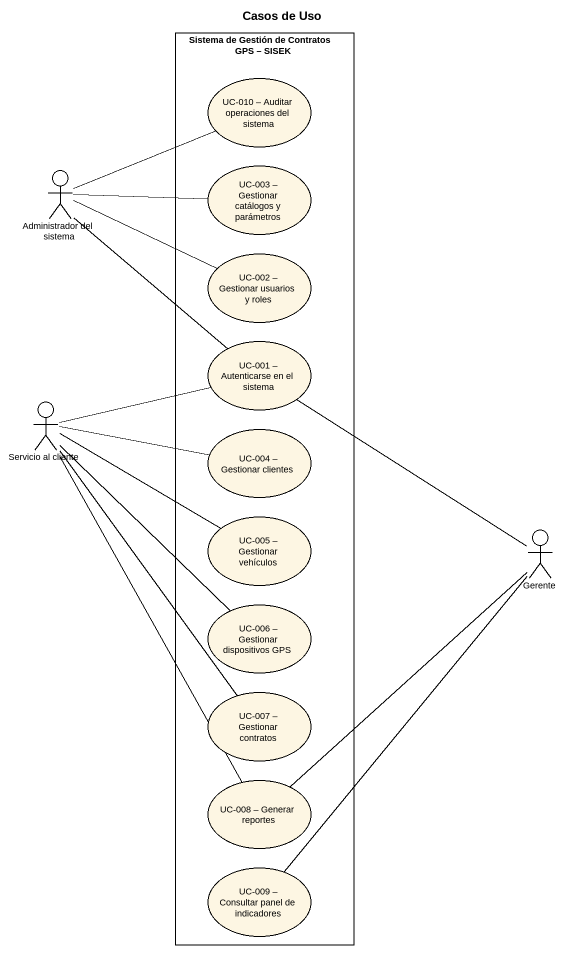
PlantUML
@startuml
title Casos de Uso
rectangle "Sistema de Gestión de Contratos GPS – SISEK" as Sistema_de_Gestión_de {
  usecase "UC-010 – Auditar operaciones del sistema" as UC_010_Auditar_operaciones
  usecase "UC-003 – Gestionar catálogos y parámetros" as UC_003_Gestionar_catálogos
  usecase "UC-002 – Gestionar usuarios y roles" as UC_002_Gestionar_usuarios_y
  usecase "UC-001 – Autenticarse en el sistema" as UC_001_Autenticarse_en_el
  usecase "UC-004 – Gestionar clientes" as UC_004_Gestionar_clientes
  usecase "UC-005 – Gestionar vehículos" as UC_005_Gestionar_vehículos
  usecase "UC-006 – Gestionar dispositivos GPS" as UC_006_Gestionar
  usecase "UC-007 – Gestionar contratos" as UC_007_Gestionar_contratos
  usecase "UC-008 – Generar reportes" as UC_008_Generar_reportes
  usecase "UC-009 – Consultar panel de indicadores" as UC_009_Consultar_panel_de
}
actor "Administrador del sistema" as Administrador_del_sistema
actor "Servicio al cliente" as Servicio_al_cliente
actor Gerente
Administrador_del_sistema -right- UC_010_Auditar_operaciones
Administrador_del_sistema -right- UC_003_Gestionar_catálogos
Administrador_del_sistema -right- UC_002_Gestionar_usuarios_y
Administrador_del_sistema -- UC_001_Autenticarse_en_el
Servicio_al_cliente -right- UC_001_Autenticarse_en_el
Servicio_al_cliente -right- UC_004_Gestionar_clientes
Servicio_al_cliente -right- UC_005_Gestionar_vehículos
Servicio_al_cliente -- UC_006_Gestionar
Servicio_al_cliente -- UC_007_Gestionar_contratos
Servicio_al_cliente -- UC_008_Generar_reportes
Gerente -up- UC_001_Autenticarse_en_el
Gerente -- UC_008_Generar_reportes
Gerente -- UC_009_Consultar_panel_de
@enduml
